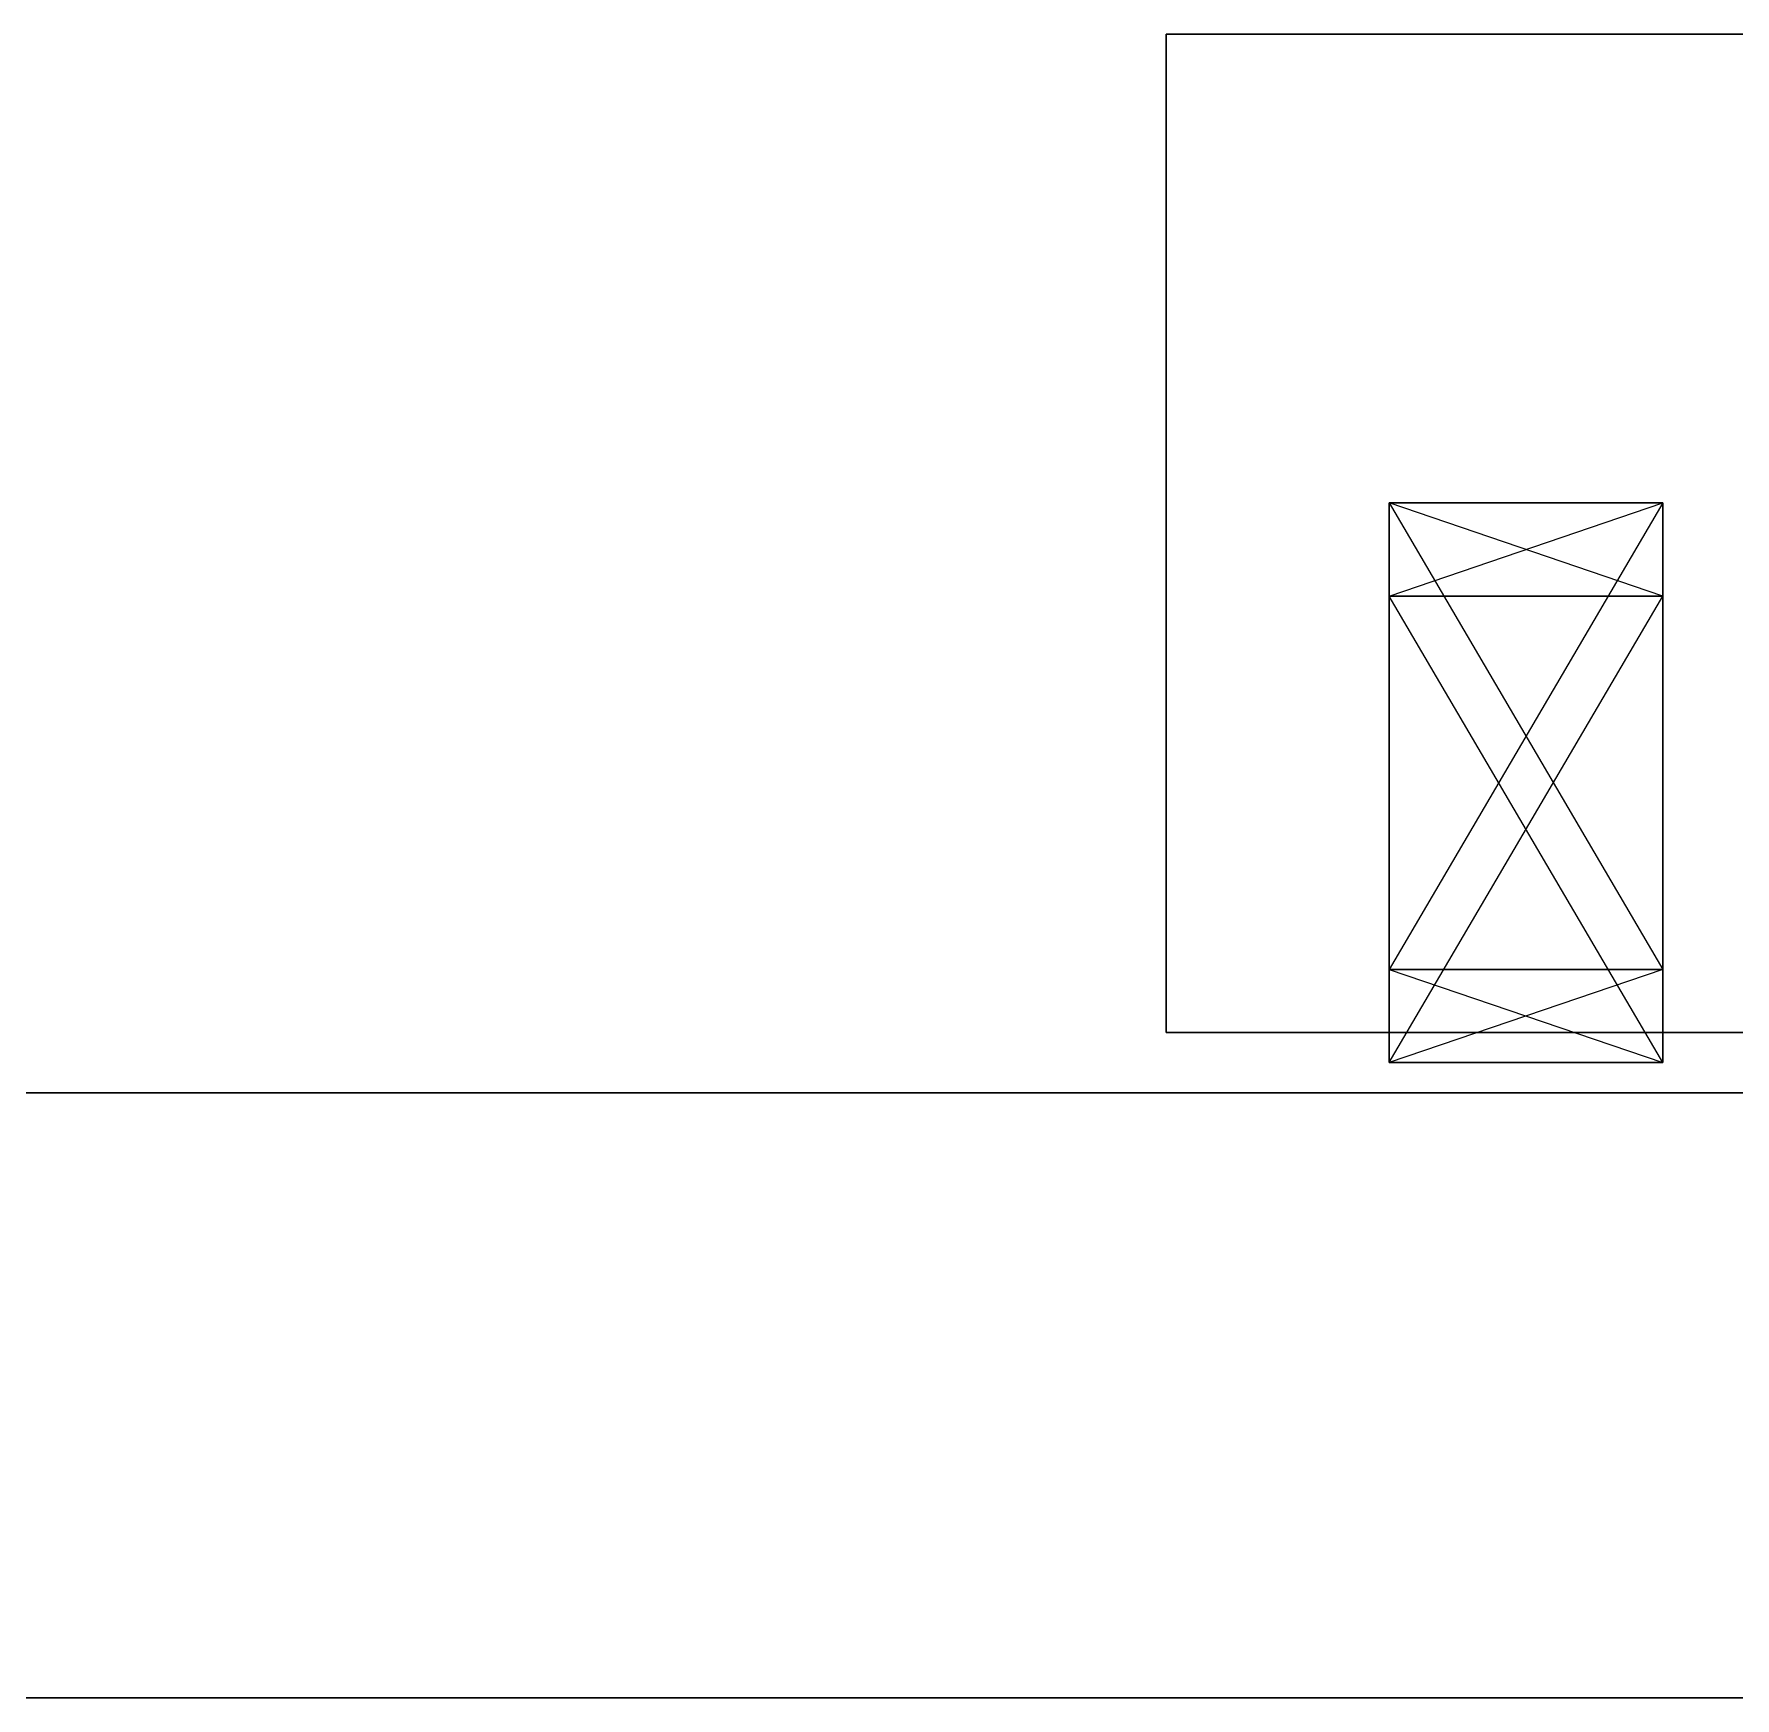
# Model space of a CAD drawing. Extents: x 0 to 4960, y -79 to 258.
# Drawn here: x 427.9 to 538.6, y -19.7 to 88.6 of the extents above; entities that cross this region are included whole.
import ezdxf

# ---------------------------------------------------------------- set-up
doc = ezdxf.new("R2010")
doc.units = 0
doc.layers.add('UB3D', color=1, linetype='CONTINUOUS')

msp = doc.modelspace()

# ---------------------------------------------------------------- linework, layer by layer
at = {"layer": 'UB3D', "color": 27}
for points in [[(501.574803, 23.622047, -1398.425197), (501.574803, 23.622047, -1240.944882), (501.574803, 88.582677, -1240.944882), (501.574803, 88.582677, -1398.425197)], [(501.574803, 23.622047, -1240.944882), (698.425197, 23.622047, -1240.944882), (698.425197, 88.582677, -1240.944882), (501.574803, 88.582677, -1240.944882)], [(698.425197, 23.622047, -1398.425197), (501.574803, 23.622047, -1398.425197), (501.574803, 88.582677, -1398.425197), (698.425197, 88.582677, -1398.425197)], [(698.425197, 88.582677, -1398.425197), (698.425197, 88.582677, -1240.944882), (501.574803, 88.582677, -1240.944882)], [(698.425197, 88.582677, -1398.425197), (501.574803, 88.582677, -1240.944882), (501.574803, 88.582677, -1398.425197)], [(698.425197, 88.582677, -1398.425197), (501.574803, 88.582677, -1398.425197), (698.425197, 88.582677, -1398.425197)], [(501.574803, 23.622047, -1398.425197), (501.574803, 23.622047, -1240.944882), (698.425197, 23.622047, -1240.944882)], [(501.574803, 23.622047, -1398.425197), (698.425197, 23.622047, -1240.944882), (698.425197, 23.622047, -1398.425197)], [(501.574803, 23.622047, -1398.425197), (698.425197, 23.622047, -1398.425197), (501.574803, 23.622047, -1398.425197)]]:
    msp.add_3dface(points, dxfattribs=at)
at = {"layer": 'UB3D', "color": 254}
for points in [[(533.897598, 52.001299, -1262.913386), (516.102402, 52.001299, -1262.913386), (533.897598, 58.070866, -1262.913386)], [(516.102402, 52.001299, -1262.913386), (533.897598, 58.070866, -1262.913386), (516.102402, 58.070866, -1262.913386)], [(533.897598, 58.070866, -1262.913386), (516.102402, 58.070866, -1262.913386), (533.897598, 58.070866, -1215.669291)], [(516.102402, 58.070866, -1262.913386), (533.897598, 58.070866, -1215.669291), (516.102402, 58.070866, -1215.669291)], [(533.897598, 58.070866, -1215.669291), (516.102402, 58.070866, -1215.669291), (533.897598, 27.723071, -1215.669291)], [(516.102402, 58.070866, -1215.669291), (533.897598, 27.723071, -1215.669291), (516.102402, 27.723071, -1215.669291)], [(516.102402, 52.001299, -1223.543307), (516.102402, 27.723071, -1215.669291), (516.102402, 58.070866, -1215.669291)], [(516.102402, 27.723071, -1215.669291), (516.102402, 58.070866, -1215.669291), (516.102402, 52.001299, -1223.543307)], [(516.102402, 58.070866, -1215.669291), (516.102402, 52.001299, -1223.543307), (516.102402, 52.001299, -1262.913386)], [(516.102402, 52.001299, -1223.543307), (516.102402, 52.001299, -1262.913386), (516.102402, 58.070866, -1215.669291)], [(516.102402, 52.001299, -1262.913386), (516.102402, 58.070866, -1215.669291), (516.102402, 58.070866, -1262.913386)], [(516.102402, 58.070866, -1215.669291), (516.102402, 58.070866, -1262.913386), (516.102402, 52.001299, -1262.913386)], [(516.102402, 52.001299, -1377.086614), (533.897598, 52.001299, -1377.086614), (516.102402, 58.070866, -1377.086614)], [(533.897598, 52.001299, -1377.086614), (516.102402, 58.070866, -1377.086614), (533.897598, 58.070866, -1377.086614)], [(516.102402, 58.070866, -1377.086614), (533.897598, 58.070866, -1377.086614), (516.102402, 58.070866, -1424.330709)], [(533.897598, 58.070866, -1377.086614), (516.102402, 58.070866, -1424.330709), (533.897598, 58.070866, -1424.330709)], [(516.102402, 58.070866, -1424.330709), (533.897598, 58.070866, -1424.330709), (516.102402, 27.723071, -1424.330709)], [(533.897598, 58.070866, -1424.330709), (516.102402, 27.723071, -1424.330709), (533.897598, 27.723071, -1424.330709)], [(516.102402, 52.001299, -1416.456693), (516.102402, 27.723071, -1424.330709), (516.102402, 58.070866, -1424.330709)], [(516.102402, 27.723071, -1424.330709), (516.102402, 58.070866, -1424.330709), (516.102402, 52.001299, -1416.456693)], [(516.102402, 58.070866, -1424.330709), (516.102402, 52.001299, -1416.456693), (516.102402, 52.001299, -1377.086614)], [(516.102402, 52.001299, -1416.456693), (516.102402, 52.001299, -1377.086614), (516.102402, 58.070866, -1424.330709)], [(516.102402, 52.001299, -1377.086614), (516.102402, 58.070866, -1424.330709), (516.102402, 58.070866, -1377.086614)], [(516.102402, 58.070866, -1424.330709), (516.102402, 58.070866, -1377.086614), (516.102402, 52.001299, -1377.086614)], [(533.897598, 52.001299, -1223.543307), (533.897598, 27.723071, -1215.669291), (533.897598, 58.070866, -1215.669291)], [(533.897598, 27.723071, -1215.669291), (533.897598, 58.070866, -1215.669291), (533.897598, 52.001299, -1223.543307)], [(533.897598, 58.070866, -1215.669291), (533.897598, 52.001299, -1223.543307), (533.897598, 52.001299, -1262.913386)], [(533.897598, 52.001299, -1223.543307), (533.897598, 52.001299, -1262.913386), (533.897598, 58.070866, -1215.669291)], [(533.897598, 52.001299, -1262.913386), (533.897598, 58.070866, -1215.669291), (533.897598, 58.070866, -1262.913386)], [(533.897598, 58.070866, -1215.669291), (533.897598, 58.070866, -1262.913386), (533.897598, 52.001299, -1262.913386)], [(533.897598, 52.001299, -1416.456693), (533.897598, 27.723071, -1424.330709), (533.897598, 58.070866, -1424.330709)], [(533.897598, 27.723071, -1424.330709), (533.897598, 58.070866, -1424.330709), (533.897598, 52.001299, -1416.456693)], [(533.897598, 58.070866, -1424.330709), (533.897598, 52.001299, -1416.456693), (533.897598, 52.001299, -1377.086614)], [(533.897598, 52.001299, -1416.456693), (533.897598, 52.001299, -1377.086614), (533.897598, 58.070866, -1424.330709)], [(533.897598, 52.001299, -1377.086614), (533.897598, 58.070866, -1424.330709), (533.897598, 58.070866, -1377.086614)], [(533.897598, 58.070866, -1424.330709), (533.897598, 58.070866, -1377.086614), (533.897598, 52.001299, -1377.086614)], [(533.897598, 21.653543, -1223.543307), (516.102402, 21.653543, -1223.543307), (533.897598, 52.001299, -1223.543307)], [(516.102402, 21.653543, -1223.543307), (533.897598, 52.001299, -1223.543307), (516.102402, 52.001299, -1223.543307)], [(533.897598, 52.001299, -1223.543307), (516.102402, 52.001299, -1223.543307), (533.897598, 52.001299, -1262.913386)], [(516.102402, 52.001299, -1223.543307), (533.897598, 52.001299, -1262.913386), (516.102402, 52.001299, -1262.913386)], [(516.102402, 27.723071, -1215.669291), (516.102402, 21.653543, -1223.543307), (516.102402, 52.001299, -1223.543307)], [(516.102402, 21.653543, -1223.543307), (516.102402, 52.001299, -1223.543307), (516.102402, 27.723071, -1215.669291)], [(516.102402, 21.653543, -1416.456693), (533.897598, 21.653543, -1416.456693), (516.102402, 52.001299, -1416.456693)], [(533.897598, 21.653543, -1416.456693), (516.102402, 52.001299, -1416.456693), (533.897598, 52.001299, -1416.456693)], [(516.102402, 52.001299, -1416.456693), (533.897598, 52.001299, -1416.456693), (516.102402, 52.001299, -1377.086614)], [(533.897598, 52.001299, -1416.456693), (516.102402, 52.001299, -1377.086614), (533.897598, 52.001299, -1377.086614)], [(516.102402, 21.653543, -1424.330709), (516.102402, 21.653543, -1416.456693), (516.102402, 52.001299, -1416.456693)], [(516.102402, 21.653543, -1416.456693), (516.102402, 52.001299, -1416.456693), (516.102402, 27.723071, -1424.330709)], [(533.897598, 21.653543, -1215.669291), (533.897598, 21.653543, -1223.543307), (533.897598, 52.001299, -1223.543307)], [(533.897598, 21.653543, -1223.543307), (533.897598, 52.001299, -1223.543307), (533.897598, 27.723071, -1215.669291)], [(533.897598, 27.723071, -1424.330709), (533.897598, 21.653543, -1416.456693), (533.897598, 52.001299, -1416.456693)], [(533.897598, 21.653543, -1416.456693), (533.897598, 52.001299, -1416.456693), (533.897598, 27.723071, -1424.330709)], [(533.897598, 27.723071, -1215.669291), (516.102402, 27.723071, -1215.669291), (533.897598, 27.723071, -1203.858268)], [(516.102402, 27.723071, -1215.669291), (533.897598, 27.723071, -1203.858268), (516.102402, 27.723071, -1203.858268)], [(533.897598, 27.723071, -1203.858268), (516.102402, 27.723071, -1203.858268), (533.897598, 21.653543, -1203.858268)], [(516.102402, 27.723071, -1203.858268), (533.897598, 21.653543, -1203.858268), (516.102402, 21.653543, -1203.858268)], [(516.102402, 21.653543, -1203.858268), (516.102402, 27.723071, -1203.858268), (516.102402, 21.653543, -1215.669291)], [(516.102402, 27.723071, -1203.858268), (516.102402, 21.653543, -1215.669291), (516.102402, 27.723071, -1215.669291)], [(516.102402, 21.653543, -1215.669291), (516.102402, 27.723071, -1215.669291), (516.102402, 21.653543, -1223.543307)], [(516.102402, 27.723071, -1424.330709), (533.897598, 27.723071, -1424.330709), (516.102402, 27.723071, -1436.141732)], [(533.897598, 27.723071, -1424.330709), (516.102402, 27.723071, -1436.141732), (533.897598, 27.723071, -1436.141732)], [(516.102402, 27.723071, -1436.141732), (533.897598, 27.723071, -1436.141732), (516.102402, 21.653543, -1436.141732)], [(533.897598, 27.723071, -1436.141732), (516.102402, 21.653543, -1436.141732), (533.897598, 21.653543, -1436.141732)], [(516.102402, 27.723071, -1436.141732), (516.102402, 21.653543, -1436.141732), (516.102402, 27.723071, -1424.330709)], [(516.102402, 21.653543, -1436.141732), (516.102402, 27.723071, -1424.330709), (516.102402, 21.653543, -1424.330709)], [(516.102402, 27.723071, -1424.330709), (516.102402, 21.653543, -1424.330709), (516.102402, 21.653543, -1416.456693)], [(533.897598, 27.723071, -1203.858268), (533.897598, 21.653543, -1203.858268), (533.897598, 27.723071, -1215.669291)], [(533.897598, 21.653543, -1203.858268), (533.897598, 27.723071, -1215.669291), (533.897598, 21.653543, -1215.669291)], [(533.897598, 27.723071, -1215.669291), (533.897598, 21.653543, -1215.669291), (533.897598, 21.653543, -1223.543307)], [(533.897598, 21.653543, -1436.141732), (533.897598, 27.723071, -1436.141732), (533.897598, 21.653543, -1424.330709)], [(533.897598, 27.723071, -1436.141732), (533.897598, 21.653543, -1424.330709), (533.897598, 27.723071, -1424.330709)], [(533.897598, 21.653543, -1424.330709), (533.897598, 27.723071, -1424.330709), (533.897598, 21.653543, -1416.456693)], [(533.897598, 21.653543, -1203.858268), (516.102402, 21.653543, -1203.858268), (533.897598, 21.653543, -1223.543307)], [(516.102402, 21.653543, -1203.858268), (533.897598, 21.653543, -1223.543307), (516.102402, 21.653543, -1223.543307)], [(516.102402, 21.653543, -1436.141732), (533.897598, 21.653543, -1436.141732), (516.102402, 21.653543, -1416.456693)], [(533.897598, 21.653543, -1436.141732), (516.102402, 21.653543, -1416.456693), (533.897598, 21.653543, -1416.456693)]]:
    msp.add_3dface(points, dxfattribs=at)
at = {"layer": 'UB3D', "color": 94}
for points in [[(0, 19.685039, -3870), (4960.050236, 19.685039, -3870), (4960.050236, -19.685039, -3870), (0, -19.685039, -3870)], [(4960.050236, 19.685039, -719.999961), (0, 19.685039, -719.999961), (0, -19.685039, -719.999961), (4960.050236, -19.685039, -719.999961)], [(0, 19.685039, -719.999961), (0, 19.685039, -3870), (4960.050236, 19.685039, -3870)], [(0, 19.685039, -719.999961), (4960.050236, 19.685039, -3870), (4960.050236, 19.685039, -719.999961)], [(0, 19.685039, -719.999961), (4960.050236, 19.685039, -719.999961), (0, 19.685039, -719.999961)], [(0, -19.685039, -719.999961), (4960.050236, -19.685039, -719.999961), (4960.050236, -19.685039, -3870)], [(0, -19.685039, -719.999961), (4960.050236, -19.685039, -3870), (0, -19.685039, -3870)]]:
    msp.add_3dface(points, dxfattribs=at)

doc.saveas('drawing.dxf')
